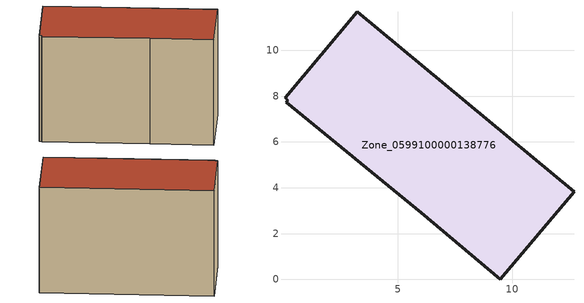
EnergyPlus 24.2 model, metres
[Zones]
Zone_0599100000138776
 floor ground (C_G): 0.13,7.75 0.19,7.83 0.07,7.93 3.22,11.69 12.69,3.82 9.47,0 6.01,2.9 z0
 wall outside (C_F): 6.01,2.9 9.47,0 12.69,3.82 3.22,11.69 0.07,7.93 0.19,7.83 0.13,7.75 6.01,2.9 z0:8.19
 roof outside (C_R): 0.19,7.83 0.13,7.75 6.01,2.9 9.47,0 12.69,3.82 3.22,11.69 0.07,7.93 z8.19
[BUILDING]
Pand.0599100000138776: North Axis=0; Terrain=City; Loads Convergence Tolerance Value=0.04; Temperature Convergence Tolerance Value=0.4; Solar Distribution=FullExterior; Maximum Number of Warmup Days=25; Minimum Number of Warmup Days=1
[Site:Location]
Rotterdam.The.Hague.AP_ZH_NLD Design_Conditions: Latitude=51.96; Longitude=4.45; Time Zone=1; Elevation=-4.5
[SITE:GROUNDTEMPERATURE:BUILDINGSURFACE]
18, 18, 18, 18, 18, 18, 18, 18, 18, 18, 18, 18
[MATERIAL] Thermal Absorptance=0.9; Solar Absorptance=0.7; Visible Absorptance=0.7
Name | Roughness | Thickness | Conductivity | Density | Specific Heat
G.TI.1946 | MediumSmooth | 0.15 | 1 | 540 | 1210
F.TI.1946 | Rough | 0.3 | 0.857143 | 1920 | 840
R.TI.1946 | MediumRough | 0.2 | 0.1 | 1500 | 1000
[CONSTRUCTION]
C_G: G.TI.1946
C_F: F.TI.1946
C_R: R.TI.1946
[ZONE]
Zone_0599100000138776: Type=1; Multiplier=1; Ceiling Height=Autocalculate; Volume=Autocalculate; Floor Area=autocalculate; Part of Total Floor Area=Yes
[ZONEINFILTRATION:DESIGNFLOWRATE]
Infil_Zone_0599100000138776: Zone or ZoneList or Space or SpaceList=Zone_0599100000138776; Schedule=AlwaysOn; Design Flow Rate Calculation Method=Flow/Area; Flow Rate per Floor Area=0.003; Constant Term Coefficient=1; Temperature Term Coefficient=0; Velocity Term Coefficient=0; Velocity Squared Term Coefficient=0
[HVACTEMPLATE:ZONE:IDEALLOADSAIRSYSTEM]
Zone_0599100000138776: Maximum Heating Supply Air Temperature=50; Minimum Cooling Supply Air Temperature=13; Maximum Heating Supply Air Humidity Ratio=0.0156; Minimum Cooling Supply Air Humidity Ratio=0.0077; Heating Limit=NoLimit; Cooling Limit=NoLimit; Dehumidification Control Type=ConstantSensibleHeatRatio; Cooling Sensible Heat Ratio=0.7; Dehumidification Setpoint=60; Humidification Control Type=None; Humidification Setpoint=30; Outdoor Air Method=None; Outdoor Air Flow Rate per Person=0.00944; Outdoor Air Flow Rate per Zone Floor Area=0; Outdoor Air Flow Rate per Zone=0; Demand Controlled Ventilation Type=None; Outdoor Air Economizer Type=NoEconomizer; Heat Recovery Type=None; Sensible Heat Recovery Effectiveness=0.7; Latent Heat Recovery Effectiveness=0.65
[ZONECONTROL:THERMOSTAT]
ThermostatControl_Zone_0599100000138776: Zone or ZoneList=Zone_0599100000138776; Control Type Schedule=DualSetpointControlType; Control 1=Thermostat_Zone_0599100000138776; Temperature Difference Between Cutout And Setpoint=0
[THERMOSTATSETPOINT:DUALSETPOINT]
Thermostat_Zone_0599100000138776: Heating Setpoint Temperature Schedule=HeatingSetpoint_Zone_0599100000138776; Cooling Setpoint Temperature Schedule=CoolingSetpoint_Zone_0599100000138776
[SCHEDULE:COMPACT]
HeatingSetpoint_Zone_0599100000138776: Through: 12/31, For: AllDays, Until: 24:00, 21
CoolingSetpoint_Zone_0599100000138776: Through: 12/31, For: AllDays, Until: 24:00, 24
DualSetpointControlType: Through: 12/31, For: AllDays, Until: 24:00, 4
AlwaysOn: Through: 12/31, For: AllDays, Until: 24:00, 1
